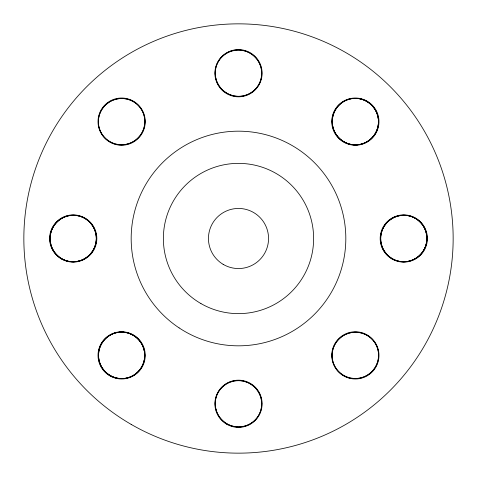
<?xml version="1.0" encoding="UTF-8"?>
<svg xmlns="http://www.w3.org/2000/svg" width="477" height="477" viewBox="0 0 477 477"><rect width="100%" height="100%" fill="white"/><g stroke="black" fill="none" stroke-linecap="round" stroke-linejoin="round"><path stroke-width="0.72" d="M131.175 424.393A214.65 214.65 0 0 0 453.15 238.5A214.65 214.65 0 0 0 131.175 52.607A214.65 214.65 0 0 0 131.175 424.393M223.141 264.33A30.051 30.051 0 0 0 268.551 238.888A30.051 30.051 0 0 0 223.814 212.283A30.051 30.051 0 0 0 223.141 264.33M109.185 375.441A23.611 23.611 0 0 0 145.229 356.11A23.611 23.611 0 0 0 110.473 334.562A23.611 23.611 0 0 0 109.185 375.441M61.414 258.945A23.611 23.611 0 0 0 96.831 238.5A23.611 23.611 0 0 0 61.414 218.055A23.611 23.611 0 0 0 61.414 258.945M109.185 141.699A23.611 23.611 0 0 0 145.229 122.368A23.611 23.611 0 0 0 110.473 100.82A23.611 23.611 0 0 0 109.185 141.699M226.694 93.665A23.611 23.611 0 0 0 262.111 73.219A23.611 23.611 0 0 0 226.694 52.774A23.611 23.611 0 0 0 226.694 93.665M342.927 141.699A23.611 23.611 0 0 0 378.971 122.368A23.611 23.611 0 0 0 344.215 100.82A23.611 23.611 0 0 0 342.927 141.699M391.712 258.796A23.611 23.611 0 0 0 427.392 238.804A23.611 23.611 0 0 0 392.243 217.9A23.611 23.611 0 0 0 391.712 258.796M342.927 375.441A23.611 23.611 0 0 0 378.971 356.11A23.611 23.611 0 0 0 344.215 334.562A23.611 23.611 0 0 0 342.927 375.441M226.694 424.226A23.611 23.611 0 0 0 262.111 403.781A23.611 23.611 0 0 0 226.694 383.335A23.611 23.611 0 0 0 226.694 424.226M179.108 327.896A107.325 107.325 0 0 0 345.61 245.238A107.325 107.325 0 0 0 190.782 142.367A107.325 107.325 0 0 0 179.108 327.896M200.936 303.563A75.127 75.127 0 0 0 313.627 238.5A75.127 75.127 0 0 0 200.936 173.437A75.127 75.127 0 0 0 200.936 303.563M332.916 127.466A23.349 23.099 45 0 0 371.833 138.091A23.349 23.099 45 0 0 361.208 99.174A23.349 23.099 45 0 0 332.916 127.466M403.781 215.222A23.349 23.099 -90 0 0 380.682 238.5A23.349 23.099 -90 0 0 403.781 261.778A23.349 23.099 -90 0 0 426.879 238.5A23.349 23.099 90 0 0 403.781 215.222A23.349 23.099 90 0 0 380.682 238.5A23.349 23.099 90 0 0 403.781 261.778A23.349 23.099 90 0 0 426.879 238.5A23.349 23.099 -90 0 0 403.781 215.222M361.208 377.826A23.349 23.099 -45 0 0 371.833 338.908A23.349 23.099 -45 0 0 332.916 349.534A23.349 23.099 -45 0 0 361.208 377.826M261.778 403.781A23.349 23.099 0 0 0 238.5 380.682A23.349 23.099 0 0 0 215.222 403.781A23.349 23.099 0 0 0 238.5 426.879A23.349 23.099 0 0 0 261.778 403.781M99.174 361.208A23.349 23.099 45 0 0 138.091 371.833A23.349 23.099 45 0 0 127.466 332.916A23.349 23.099 45 0 0 99.174 361.208M73.219 261.778A23.349 23.099 -90 0 0 96.318 238.5A23.349 23.099 -90 0 0 73.219 215.222A23.349 23.099 90 0 0 50.121 238.5A23.349 23.099 90 0 0 73.219 261.778A23.349 23.099 90 0 0 96.318 238.5A23.349 23.099 90 0 0 73.219 215.222A23.349 23.099 -90 0 0 50.121 238.5A23.349 23.099 -90 0 0 73.219 261.778M127.466 144.084A23.349 23.099 -45 0 0 138.091 105.167A23.349 23.099 -45 0 0 99.174 115.792A23.349 23.099 -45 0 0 127.466 144.084M215.222 73.219A23.349 23.099 0 0 0 238.5 96.318A23.349 23.099 0 0 0 261.778 73.219A23.349 23.099 0 0 0 238.5 50.121A23.349 23.099 0 0 0 215.222 73.219M121.629 378.649A23.349 23.099 -90 0 0 144.728 355.371A23.349 23.099 90 0 0 121.629 332.093A23.349 23.099 90 0 0 98.53 355.371A23.349 23.099 -90 0 0 121.629 378.649A23.349 23.099 90 0 0 144.728 355.371A23.349 23.099 -90 0 0 121.629 332.093A23.349 23.099 -90 0 0 98.53 355.371A23.349 23.099 90 0 0 121.629 378.649M216.045 409.618A23.349 23.099 45 0 0 254.962 420.243A23.349 23.099 45 0 0 244.337 381.326A23.349 23.099 45 0 0 216.045 409.618M378.649 355.371A23.349 23.099 0 0 0 355.371 332.272A23.349 23.099 0 0 0 332.093 355.371A23.349 23.099 0 0 0 355.371 378.47A23.349 23.099 0 0 0 378.649 355.371M409.618 260.955A23.349 23.099 -45 0 0 420.243 222.038A23.349 23.099 -45 0 0 381.326 232.663A23.349 23.099 -45 0 0 409.618 260.955M355.371 98.351A23.349 23.099 -90 0 0 332.272 121.629A23.349 23.099 -90 0 0 355.371 144.907A23.349 23.099 90 0 0 378.47 121.629A23.349 23.099 90 0 0 355.371 98.351A23.349 23.099 90 0 0 332.272 121.629A23.349 23.099 90 0 0 355.371 144.907A23.349 23.099 -90 0 0 378.47 121.629A23.349 23.099 -90 0 0 355.371 98.351M216.045 79.057A23.349 23.099 45 0 0 254.962 89.682A23.349 23.099 45 0 0 244.337 50.765A23.349 23.099 45 0 0 216.045 79.057M98.351 121.629A23.349 23.099 0 0 0 121.629 144.728A23.349 23.099 0 0 0 144.907 121.629A23.349 23.099 0 0 0 121.629 98.53A23.349 23.099 0 0 0 98.351 121.629M79.057 260.955A23.349 23.099 -45 0 0 89.682 222.038A23.349 23.099 -45 0 0 50.765 232.663A23.349 23.099 -45 0 0 79.057 260.955"/></g></svg>
